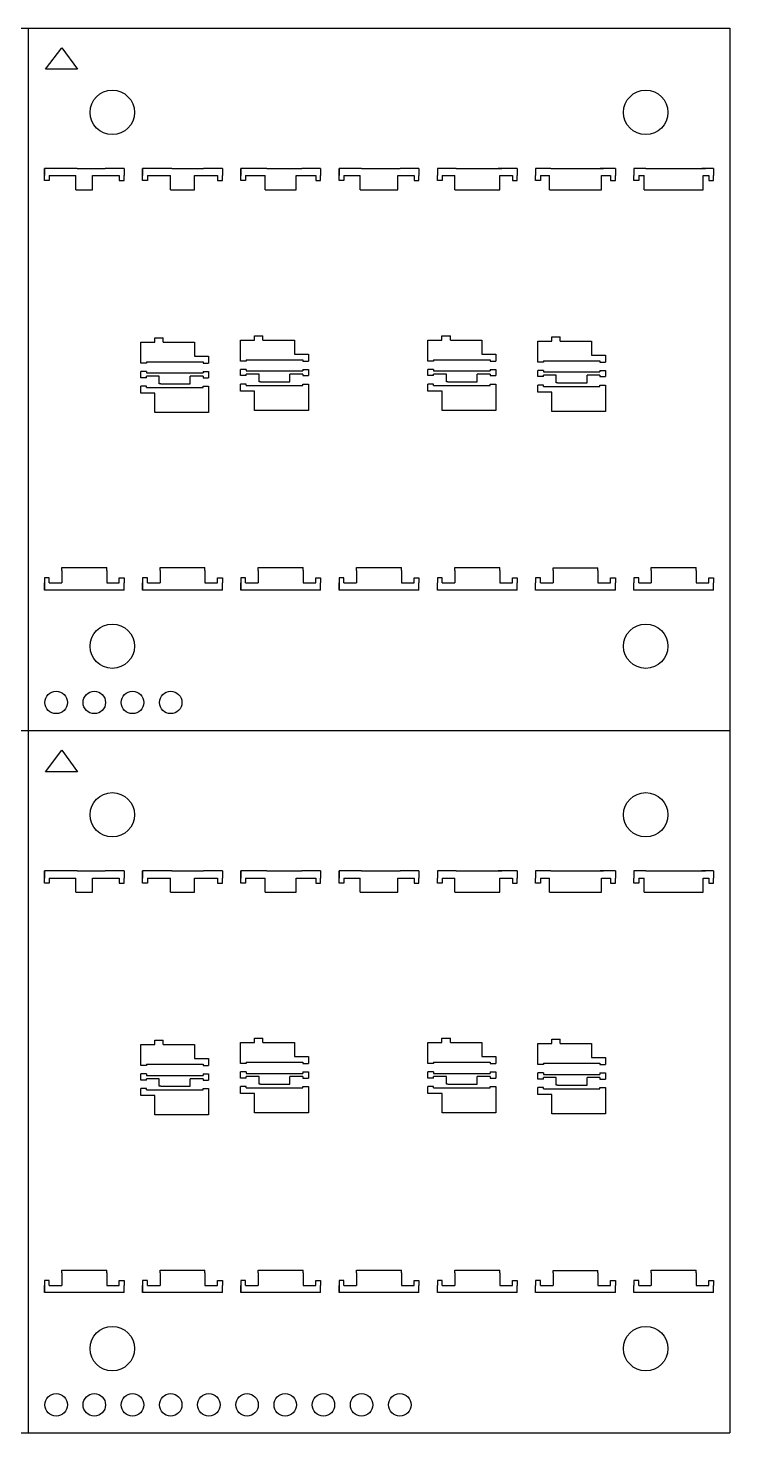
# Model space of a CAD drawing. Extents: x -12.5 to 62.5, y -12.5 to 37.5.
# Drawn here: x 37.5 to 62.5, y -12.5 to 37.5 of the extents above; entities that cross this region are included whole.
import ezdxf

# ---------------------------------------------------------------- set-up
doc = ezdxf.new("R2010")
doc.units = 0

msp = doc.modelspace()

# ---------------------------------------------------------------- linework, layer by layer
for p, q in [((12.5, 37.5), (37.5, 37.5)), ((37.5, 37.5), (37.5, 12.5)), ((37.5, 37.5), (62.5, 37.5)), ((37.5, 37.5), (37.5, 12.5)), ((62.5, 37.5), (62.5, 12.5)), ((38.117, 36.034), (38.702, 36.8)), ((38.702, 36.8), (39.265, 36.034)), ((39.265, 36.034), (38.117, 36.034)), ((38.08, 32.25), (38.08, 32.5)), ((38.08, 32.5), (38.08, 32.25)), ((38.75, 32.5), (38.08, 32.5)), ((38.08, 32.072), (38.08, 32.25)), ((38.08, 32.072), (38.08, 32.25)), ((38.25, 32.072), (38.08, 32.072)), ((38.25, 32.25), (39.2, 32.25)), ((38.25, 32.25), (38.25, 32.072)), ((39.25, 32.5), (38.75, 32.5)), ((39.2, 31.744), (39.2, 32.25)), ((39.25, 32.5), (39.75, 32.5)), ((39.75, 32.5), (40.25, 32.5)), ((39.8, 32.25), (40.75, 32.25)), ((39.8, 31.744), (39.8, 32.25)), ((40.92, 32.5), (40.25, 32.5)), ((40.75, 32.25), (40.75, 32.072)), ((40.75, 32.072), (40.92, 32.072)), ((40.92, 32.5), (40.92, 32.25)), ((40.92, 32.072), (40.92, 32.25)), ((41.58, 32.25), (41.58, 32.5)), ((41.58, 32.5), (41.58, 32.25)), ((42.25, 32.5), (41.58, 32.5)), ((41.58, 32.072), (41.58, 32.25)), ((41.58, 32.072), (41.58, 32.25)), ((41.75, 32.072), (41.58, 32.072)), ((41.75, 32.25), (41.75, 32.072)), ((41.75, 32.25), (42.575, 32.25)), ((42.625, 32.5), (42.25, 32.5)), ((42.575, 31.744), (42.575, 32.25)), ((42.625, 32.5), (43.375, 32.5)), ((43.375, 32.5), (43.75, 32.5)), ((43.425, 31.744), (43.425, 32.25)), ((43.425, 32.25), (44.25, 32.25)), ((44.42, 32.5), (43.75, 32.5)), ((44.25, 32.25), (44.25, 32.072)), ((44.25, 32.072), (44.42, 32.072)), ((44.42, 32.5), (44.42, 32.25)), ((44.42, 32.072), (44.42, 32.25)), ((45.08, 32.25), (45.08, 32.5)), ((45.08, 32.5), (45.08, 32.25)), ((45.75, 32.5), (45.08, 32.5)), ((45.08, 32.072), (45.08, 32.25)), ((45.08, 32.072), (45.08, 32.25)), ((45.25, 32.072), (45.08, 32.072)), ((45.25, 32.25), (45.25, 32.072)), ((45.25, 32.25), (45.95, 32.25)), ((46, 32.5), (45.75, 32.5)), ((45.95, 31.744), (45.95, 32.25)), ((46, 32.5), (47, 32.5)), ((47, 32.5), (47.25, 32.5)), ((47.05, 31.744), (47.05, 32.25)), ((47.05, 32.25), (47.75, 32.25)), ((47.92, 32.5), (47.25, 32.5)), ((47.75, 32.25), (47.75, 32.072)), ((47.75, 32.072), (47.92, 32.072)), ((47.92, 32.5), (47.92, 32.25)), ((47.92, 32.072), (47.92, 32.25)), ((48.58, 32.25), (48.58, 32.5)), ((48.58, 32.5), (48.58, 32.25)), ((49.25, 32.5), (48.58, 32.5)), ((48.58, 32.072), (48.58, 32.25)), ((48.58, 32.072), (48.58, 32.25)), ((48.75, 32.072), (48.58, 32.072)), ((48.75, 32.25), (48.75, 32.072)), ((48.75, 32.25), (49.325, 32.25)), ((49.375, 32.5), (49.125, 32.5)), ((49.325, 31.744), (49.325, 32.25)), ((49.375, 32.5), (50.625, 32.5)), ((50.625, 32.5), (50.75, 32.5)), ((50.675, 31.744), (50.675, 32.25)), ((50.675, 32.25), (51.25, 32.25)), ((51.42, 32.5), (50.75, 32.5)), ((51.25, 32.25), (51.25, 32.072)), ((51.25, 32.072), (51.42, 32.072)), ((51.42, 32.5), (51.42, 32.25)), ((51.42, 32.072), (51.42, 32.25)), ((52.08, 32.5), (52.08, 32.25)), ((52.08, 32.5), (52.08, 32.25)), ((52.75, 32.5), (52.08, 32.5)), ((52.08, 32.072), (52.08, 32.25)), ((52.08, 32.072), (52.08, 32.25)), ((52.25, 32.072), (52.08, 32.072)), ((52.25, 32.25), (52.25, 32.072)), ((52.25, 32.25), (52.7, 32.25)), ((52.75, 32.5), (52.5, 32.5)), ((52.7, 31.744), (52.7, 32.25)), ((52.75, 32.5), (54.25, 32.5)), ((54.92, 32.5), (54.25, 32.5)), ((54.25, 32.5), (54.375, 32.5)), ((54.3, 31.744), (54.3, 32.25)), ((54.3, 32.25), (54.75, 32.25)), ((54.75, 32.25), (54.75, 32.072)), ((54.75, 32.072), (54.92, 32.072)), ((54.92, 32.5), (54.92, 32.25)), ((54.92, 32.072), (54.92, 32.25)), ((55.58, 32.5), (55.58, 32.25)), ((55.58, 32.5), (55.58, 32.25)), ((56.125, 32.5), (55.58, 32.5)), ((55.58, 32.072), (55.58, 32.25)), ((55.58, 32.072), (55.58, 32.25)), ((55.75, 32.072), (55.58, 32.072)), ((55.75, 32.25), (55.75, 32.072)), ((55.75, 32.25), (56.075, 32.25)), ((56.125, 32.5), (55.875, 32.5)), ((56.075, 31.744), (56.075, 32.25)), ((56.125, 32.5), (57.875, 32.5)), ((57.875, 32.5), (58, 32.5)), ((58.42, 32.5), (57.875, 32.5)), ((57.925, 31.744), (57.925, 32.25)), ((57.925, 32.25), (58.25, 32.25)), ((58.25, 32.25), (58.25, 32.072)), ((58.25, 32.072), (58.42, 32.072)), ((58.42, 32.5), (58.42, 32.25)), ((58.42, 32.072), (58.42, 32.25)), ((59.08, 32.5), (59.08, 32.25)), ((59.5, 32.5), (59.08, 32.5)), ((59.08, 32.072), (59.08, 32.25)), ((59.25, 32.072), (59.08, 32.072)), ((59.5, 32.5), (59.25, 32.5)), ((59.25, 32.25), (59.25, 32.072)), ((59.25, 32.25), (59.45, 32.25)), ((59.45, 31.744), (59.45, 32.25)), ((59.5, 32.5), (61.5, 32.5)), ((61.5, 32.5), (61.625, 32.5)), ((61.92, 32.5), (61.5, 32.5)), ((61.55, 31.744), (61.55, 32.25)), ((61.55, 32.25), (61.75, 32.25)), ((61.75, 32.25), (61.75, 32.072)), ((61.75, 32.072), (61.92, 32.072)), ((61.92, 32.5), (61.92, 32.25)), ((61.92, 32.072), (61.92, 32.25)), ((39.2, 31.744), (39.8, 31.744)), ((39.25, 31.744), (39.75, 31.744)), ((42.575, 31.744), (43.425, 31.744)), ((42.75, 31.744), (43.25, 31.744)), ((45.95, 31.744), (47.05, 31.744)), ((46.25, 31.744), (47.05, 31.744)), ((49.325, 31.744), (50.675, 31.744)), ((49.325, 31.744), (50.675, 31.744)), ((52.7, 31.744), (54.3, 31.744)), ((52.7, 31.744), (54.3, 31.744)), ((56.075, 31.744), (57.925, 31.744)), ((56.075, 31.744), (57.925, 31.744)), ((59.45, 31.744), (61.55, 31.744)), ((59.45, 31.744), (61.55, 31.744)), ((45.566, 26.397), (45.566, 26.547)), ((45.566, 26.547), (45.866, 26.547)), ((45.866, 26.397), (45.866, 26.547)), ((52.241, 26.397), (52.241, 26.547)), ((52.241, 26.547), (52.541, 26.547)), ((52.541, 26.397), (52.541, 26.547)), ((56.152, 26.361), (56.152, 26.511)), ((56.152, 26.511), (56.452, 26.511)), ((56.452, 26.361), (56.452, 26.511)), ((41.517, 25.575), (41.517, 26.325)), ((41.517, 26.325), (42.013, 26.325)), ((42.013, 26.325), (42.013, 26.475)), ((42.013, 26.475), (42.313, 26.475)), ((42.313, 26.325), (42.313, 26.475)), ((42.313, 26.325), (43.432, 26.325)), ((43.432, 26.325), (43.432, 25.825)), ((45.07, 25.647), (45.07, 26.397)), ((45.07, 26.397), (45.566, 26.397)), ((45.866, 26.397), (46.985, 26.397)), ((46.985, 26.397), (46.985, 25.897)), ((51.745, 25.647), (51.745, 26.397)), ((51.745, 26.397), (52.241, 26.397)), ((52.541, 26.397), (53.66, 26.397)), ((53.66, 26.397), (53.66, 25.897)), ((55.657, 25.611), (55.657, 26.361)), ((55.657, 26.361), (56.152, 26.361)), ((56.452, 26.361), (57.572, 26.361)), ((57.572, 26.361), (57.572, 25.861)), ((41.717, 25.575), (41.517, 25.575)), ((41.717, 25.625), (43.732, 25.625)), ((41.717, 25.625), (41.717, 25.575)), ((43.432, 25.825), (43.932, 25.825)), ((43.732, 25.625), (43.732, 25.575)), ((43.732, 25.575), (43.932, 25.575)), ((43.932, 25.825), (43.932, 25.575)), ((45.27, 25.647), (45.07, 25.647)), ((45.27, 25.697), (47.285, 25.697)), ((45.27, 25.697), (45.27, 25.647)), ((46.985, 25.897), (47.485, 25.897)), ((47.285, 25.697), (47.285, 25.647)), ((47.285, 25.647), (47.485, 25.647)), ((47.485, 25.897), (47.485, 25.647)), ((51.945, 25.647), (51.745, 25.647)), ((51.945, 25.697), (53.96, 25.697)), ((51.945, 25.697), (51.945, 25.647)), ((53.66, 25.897), (54.16, 25.897)), ((53.96, 25.697), (53.96, 25.647)), ((53.96, 25.647), (54.16, 25.647)), ((54.16, 25.897), (54.16, 25.647)), ((55.857, 25.611), (55.657, 25.611)), ((55.857, 25.661), (57.872, 25.661)), ((55.857, 25.661), (55.857, 25.611)), ((57.572, 25.861), (58.072, 25.861)), ((57.872, 25.661), (57.872, 25.611)), ((57.872, 25.611), (58.072, 25.611)), ((58.072, 25.861), (58.072, 25.611)), ((41.717, 25.275), (41.517, 25.275)), ((41.717, 25.058), (41.517, 25.058)), ((41.717, 25.275), (41.717, 25.225)), ((41.717, 25.275), (41.717, 25.225)), ((41.717, 25.225), (43.732, 25.225)), ((42.175, 25.108), (41.717, 25.108)), ((41.717, 25.058), (41.717, 25.108)), ((42.175, 25.075), (42.175, 25.108)), ((42.175, 24.841), (42.175, 25.075)), ((43.732, 25.108), (43.275, 25.108)), ((43.275, 24.841), (43.275, 25.108)), ((43.732, 25.275), (43.932, 25.275)), ((43.732, 25.275), (43.732, 25.225)), ((43.732, 25.108), (43.732, 25.058)), ((43.732, 25.058), (43.932, 25.058)), ((45.27, 25.347), (45.07, 25.347)), ((45.27, 25.13), (45.07, 25.13)), ((45.27, 25.347), (45.27, 25.297)), ((45.27, 25.347), (45.27, 25.297)), ((45.27, 25.297), (47.285, 25.297)), ((45.728, 25.18), (45.27, 25.18)), ((45.27, 25.13), (45.27, 25.18)), ((45.728, 25.146), (45.728, 25.18)), ((45.728, 24.912), (45.728, 25.146)), ((47.285, 25.18), (46.828, 25.18)), ((46.828, 24.912), (46.828, 25.18)), ((47.285, 25.347), (47.485, 25.347)), ((47.285, 25.347), (47.285, 25.297)), ((47.285, 25.18), (47.285, 25.13)), ((47.285, 25.13), (47.485, 25.13)), ((51.945, 25.347), (51.745, 25.347)), ((51.945, 25.13), (51.745, 25.13)), ((51.945, 25.347), (51.945, 25.297)), ((51.945, 25.347), (51.945, 25.297)), ((51.945, 25.297), (53.96, 25.297)), ((52.402, 25.18), (51.945, 25.18)), ((51.945, 25.13), (51.945, 25.18)), ((52.402, 25.146), (52.402, 25.18)), ((52.402, 24.912), (52.402, 25.146)), ((53.96, 25.18), (53.502, 25.18)), ((53.502, 24.912), (53.502, 25.18)), ((53.96, 25.347), (54.16, 25.347)), ((53.96, 25.347), (53.96, 25.297)), ((53.96, 25.18), (53.96, 25.13)), ((53.96, 25.13), (54.16, 25.13)), ((55.857, 25.311), (55.657, 25.311)), ((55.857, 25.094), (55.657, 25.094)), ((55.857, 25.311), (55.857, 25.261)), ((55.857, 25.311), (55.857, 25.261)), ((55.857, 25.261), (57.872, 25.261)), ((56.314, 25.144), (55.857, 25.144)), ((55.857, 25.094), (55.857, 25.144)), ((56.314, 25.11), (56.314, 25.144)), ((56.314, 24.876), (56.314, 25.11)), ((57.872, 25.144), (57.414, 25.144)), ((57.414, 24.876), (57.414, 25.144)), ((57.872, 25.311), (58.072, 25.311)), ((57.872, 25.311), (57.872, 25.261)), ((57.872, 25.144), (57.872, 25.094)), ((57.872, 25.094), (58.072, 25.094)), ((41.717, 24.758), (41.517, 24.758)), ((41.717, 24.708), (41.717, 24.758)), ((41.717, 24.708), (42.482, 24.708)), ((42.225, 24.841), (42.175, 24.841)), ((42.225, 24.841), (43.225, 24.841)), ((42.482, 24.708), (43.732, 24.708)), ((43.225, 24.841), (43.275, 24.841)), ((43.732, 24.758), (43.932, 24.758)), ((43.732, 24.708), (43.732, 24.758)), ((45.27, 24.83), (45.07, 24.83)), ((45.27, 24.78), (45.27, 24.83)), ((45.27, 24.78), (46.035, 24.78)), ((45.778, 24.912), (45.728, 24.912)), ((45.778, 24.912), (46.778, 24.912)), ((46.035, 24.78), (47.285, 24.78)), ((46.778, 24.912), (46.828, 24.912)), ((47.285, 24.83), (47.485, 24.83)), ((47.285, 24.78), (47.285, 24.83)), ((51.945, 24.83), (51.745, 24.83)), ((51.945, 24.78), (51.945, 24.83)), ((51.945, 24.78), (52.71, 24.78)), ((52.452, 24.912), (52.402, 24.912)), ((52.452, 24.912), (53.452, 24.912)), ((52.71, 24.78), (53.96, 24.78)), ((53.452, 24.912), (53.502, 24.912)), ((53.96, 24.83), (54.16, 24.83)), ((53.96, 24.78), (53.96, 24.83)), ((55.857, 24.794), (55.657, 24.794)), ((55.857, 24.744), (55.857, 24.794)), ((55.857, 24.744), (56.622, 24.744)), ((56.364, 24.876), (56.314, 24.876)), ((56.364, 24.876), (57.364, 24.876)), ((56.622, 24.744), (57.872, 24.744)), ((57.364, 24.876), (57.414, 24.876)), ((57.872, 24.794), (58.072, 24.794)), ((57.872, 24.744), (57.872, 24.794)), ((38.7, 18.2), (38.7, 18.298)), ((38.7, 18.298), (40.3, 18.298)), ((38.7, 18.2), (38.7, 17.75)), ((40.3, 18.2), (40.3, 18.298)), ((40.3, 18.2), (40.3, 17.75)), ((42.2, 18.2), (42.2, 18.298)), ((42.2, 18.298), (43.8, 18.298)), ((42.2, 18.2), (42.2, 17.75)), ((43.8, 18.2), (43.8, 18.298)), ((43.8, 18.2), (43.8, 17.75)), ((45.7, 18.2), (45.7, 18.298)), ((45.7, 18.298), (47.3, 18.298)), ((45.7, 18.2), (45.7, 17.75)), ((47.3, 18.2), (47.3, 18.298)), ((47.3, 18.2), (47.3, 17.75)), ((49.2, 18.2), (49.2, 18.298)), ((49.2, 18.298), (50.8, 18.298)), ((49.2, 18.2), (49.2, 17.75)), ((50.8, 18.2), (50.8, 18.298)), ((50.8, 18.2), (50.8, 17.75)), ((52.7, 18.2), (52.7, 18.298)), ((52.7, 18.298), (54.3, 18.298)), ((52.7, 18.2), (52.7, 17.75)), ((54.3, 18.2), (54.3, 18.298)), ((54.3, 18.2), (54.3, 17.75)), ((56.2, 18.2), (56.2, 18.284)), ((56.2, 18.284), (57.8, 18.284)), ((56.2, 18.2), (56.2, 17.75)), ((57.8, 18.2), (57.8, 18.284)), ((57.8, 18.2), (57.8, 17.75)), ((59.7, 18.2), (59.7, 18.298)), ((59.7, 18.298), (61.3, 18.298)), ((59.7, 18.2), (59.7, 17.75)), ((61.3, 18.2), (61.3, 18.298)), ((61.3, 18.2), (61.3, 17.75)), ((38.08, 17.928), (38.08, 17.75)), ((38.08, 17.928), (38.08, 17.75)), ((38.25, 17.928), (38.08, 17.928)), ((38.08, 17.75), (38.08, 17.5)), ((38.08, 17.5), (38.08, 17.75)), ((38.25, 17.75), (38.25, 17.928)), ((38.25, 17.75), (38.7, 17.75)), ((40.3, 17.75), (40.75, 17.75)), ((40.75, 17.75), (40.75, 17.928)), ((40.75, 17.928), (40.92, 17.928)), ((40.92, 17.928), (40.92, 17.75)), ((40.92, 17.5), (40.92, 17.75)), ((41.58, 17.928), (41.58, 17.75)), ((41.58, 17.928), (41.58, 17.75)), ((41.75, 17.928), (41.58, 17.928)), ((41.58, 17.75), (41.58, 17.5)), ((41.58, 17.5), (41.58, 17.75)), ((41.75, 17.75), (41.75, 17.928)), ((41.75, 17.75), (42.2, 17.75)), ((43.8, 17.75), (44.25, 17.75)), ((44.25, 17.75), (44.25, 17.928)), ((44.25, 17.928), (44.42, 17.928)), ((44.42, 17.928), (44.42, 17.75)), ((44.42, 17.5), (44.42, 17.75)), ((45.08, 17.928), (45.08, 17.75)), ((45.08, 17.928), (45.08, 17.75)), ((45.25, 17.928), (45.08, 17.928)), ((45.08, 17.75), (45.08, 17.5)), ((45.08, 17.5), (45.08, 17.75)), ((45.25, 17.75), (45.25, 17.928)), ((45.25, 17.75), (45.7, 17.75)), ((47.3, 17.75), (47.75, 17.75)), ((47.75, 17.75), (47.75, 17.928)), ((47.75, 17.928), (47.92, 17.928)), ((47.92, 17.928), (47.92, 17.75)), ((47.92, 17.5), (47.92, 17.75)), ((48.58, 17.928), (48.58, 17.75)), ((48.58, 17.928), (48.58, 17.75)), ((48.75, 17.928), (48.58, 17.928)), ((48.58, 17.75), (48.58, 17.5)), ((48.58, 17.5), (48.58, 17.75)), ((48.75, 17.75), (48.75, 17.928)), ((48.75, 17.75), (49.2, 17.75)), ((50.8, 17.75), (51.25, 17.75)), ((51.25, 17.75), (51.25, 17.928)), ((51.25, 17.928), (51.42, 17.928)), ((51.42, 17.928), (51.42, 17.75)), ((51.42, 17.5), (51.42, 17.75)), ((52.08, 17.928), (52.08, 17.75)), ((52.08, 17.928), (52.08, 17.75)), ((52.25, 17.928), (52.08, 17.928)), ((52.08, 17.5), (52.08, 17.75)), ((52.08, 17.5), (52.08, 17.75)), ((52.25, 17.75), (52.25, 17.928)), ((52.25, 17.75), (52.7, 17.75)), ((54.3, 17.75), (54.75, 17.75)), ((54.75, 17.75), (54.75, 17.928)), ((54.75, 17.928), (54.92, 17.928)), ((54.92, 17.928), (54.92, 17.75)), ((54.92, 17.5), (54.92, 17.75)), ((55.58, 17.928), (55.58, 17.75)), ((55.75, 17.928), (55.58, 17.928)), ((55.58, 17.928), (55.58, 17.75)), ((55.58, 17.5), (55.58, 17.75)), ((55.58, 17.5), (55.58, 17.75)), ((55.75, 17.75), (55.75, 17.928)), ((55.75, 17.75), (56.2, 17.75)), ((57.8, 17.75), (58.25, 17.75)), ((58.25, 17.75), (58.25, 17.928)), ((58.25, 17.928), (58.42, 17.928)), ((58.42, 17.928), (58.42, 17.75)), ((58.42, 17.5), (58.42, 17.75)), ((59.25, 17.928), (59.08, 17.928)), ((59.08, 17.928), (59.08, 17.75)), ((59.08, 17.5), (59.08, 17.75)), ((59.25, 17.75), (59.25, 17.928)), ((59.25, 17.75), (59.7, 17.75)), ((61.3, 17.75), (61.75, 17.75)), ((61.75, 17.75), (61.75, 17.928)), ((61.75, 17.928), (61.92, 17.928)), ((61.92, 17.928), (61.92, 17.75)), ((61.92, 17.5), (61.92, 17.75)), ((38.75, 17.5), (38.08, 17.5)), ((40.25, 17.5), (38.75, 17.5)), ((40.92, 17.5), (40.25, 17.5)), ((42.25, 17.5), (41.58, 17.5)), ((43.75, 17.5), (42.25, 17.5)), ((44.42, 17.5), (43.75, 17.5)), ((45.75, 17.5), (45.08, 17.5)), ((47.25, 17.5), (45.75, 17.5)), ((47.92, 17.5), (47.25, 17.5)), ((49.25, 17.5), (48.58, 17.5)), ((50.75, 17.5), (49.25, 17.5)), ((51.42, 17.5), (50.75, 17.5)), ((52.75, 17.5), (52.08, 17.5)), ((54.25, 17.5), (52.75, 17.5)), ((54.92, 17.5), (54.25, 17.5)), ((56.25, 17.5), (55.58, 17.5)), ((57.75, 17.5), (56.25, 17.5)), ((58.42, 17.5), (57.75, 17.5)), ((59.75, 17.5), (59.08, 17.5)), ((61.25, 17.5), (59.75, 17.5)), ((61.92, 17.5), (61.25, 17.5)), ((12.5, 12.5), (37.5, 12.5)), ((12.5, 12.5), (37.5, 12.5)), ((37.5, 12.5), (37.5, -12.5)), ((37.5, 12.5), (62.5, 12.5)), ((37.5, 12.5), (37.5, -12.5)), ((37.5, 12.5), (62.5, 12.5)), ((62.5, 12.5), (62.5, -12.5)), ((38.117, 11.034), (38.702, 11.8)), ((38.702, 11.8), (39.265, 11.034)), ((39.265, 11.034), (38.117, 11.034)), ((38.08, 7.25), (38.08, 7.5)), ((38.08, 7.5), (38.08, 7.25)), ((38.75, 7.5), (38.08, 7.5)), ((38.08, 7.072), (38.08, 7.25)), ((38.08, 7.072), (38.08, 7.25)), ((38.25, 7.072), (38.08, 7.072)), ((38.25, 7.25), (39.2, 7.25)), ((38.25, 7.25), (38.25, 7.072)), ((39.25, 7.5), (38.75, 7.5)), ((39.2, 6.744), (39.2, 7.25)), ((39.25, 7.5), (39.75, 7.5)), ((39.75, 7.5), (40.25, 7.5)), ((39.8, 7.25), (40.75, 7.25)), ((39.8, 6.744), (39.8, 7.25)), ((40.92, 7.5), (40.25, 7.5)), ((40.75, 7.25), (40.75, 7.072)), ((40.75, 7.072), (40.92, 7.072)), ((40.92, 7.5), (40.92, 7.25)), ((40.92, 7.072), (40.92, 7.25)), ((41.58, 7.25), (41.58, 7.5)), ((41.58, 7.5), (41.58, 7.25)), ((42.25, 7.5), (41.58, 7.5)), ((41.58, 7.072), (41.58, 7.25)), ((41.58, 7.072), (41.58, 7.25)), ((41.75, 7.072), (41.58, 7.072)), ((41.75, 7.25), (41.75, 7.072)), ((41.75, 7.25), (42.575, 7.25)), ((42.625, 7.5), (42.25, 7.5)), ((42.575, 6.744), (42.575, 7.25)), ((42.625, 7.5), (43.375, 7.5)), ((43.375, 7.5), (43.75, 7.5)), ((43.425, 6.744), (43.425, 7.25)), ((43.425, 7.25), (44.25, 7.25)), ((44.42, 7.5), (43.75, 7.5)), ((44.25, 7.25), (44.25, 7.072)), ((44.25, 7.072), (44.42, 7.072)), ((44.42, 7.5), (44.42, 7.25)), ((44.42, 7.072), (44.42, 7.25)), ((45.08, 7.25), (45.08, 7.5)), ((45.08, 7.5), (45.08, 7.25)), ((45.75, 7.5), (45.08, 7.5)), ((45.08, 7.072), (45.08, 7.25)), ((45.08, 7.072), (45.08, 7.25)), ((45.25, 7.072), (45.08, 7.072)), ((45.25, 7.25), (45.25, 7.072)), ((45.25, 7.25), (45.95, 7.25)), ((46, 7.5), (45.75, 7.5)), ((45.95, 6.744), (45.95, 7.25)), ((46, 7.5), (47, 7.5)), ((47, 7.5), (47.25, 7.5)), ((47.05, 6.744), (47.05, 7.25)), ((47.05, 7.25), (47.75, 7.25)), ((47.92, 7.5), (47.25, 7.5)), ((47.75, 7.25), (47.75, 7.072)), ((47.75, 7.072), (47.92, 7.072)), ((47.92, 7.5), (47.92, 7.25)), ((47.92, 7.072), (47.92, 7.25)), ((48.58, 7.25), (48.58, 7.5)), ((48.58, 7.5), (48.58, 7.25)), ((49.25, 7.5), (48.58, 7.5)), ((48.58, 7.072), (48.58, 7.25)), ((48.58, 7.072), (48.58, 7.25)), ((48.75, 7.072), (48.58, 7.072)), ((48.75, 7.25), (48.75, 7.072)), ((48.75, 7.25), (49.325, 7.25)), ((49.375, 7.5), (49.125, 7.5)), ((49.325, 6.744), (49.325, 7.25)), ((49.375, 7.5), (50.625, 7.5)), ((50.625, 7.5), (50.75, 7.5)), ((50.675, 6.744), (50.675, 7.25)), ((50.675, 7.25), (51.25, 7.25)), ((51.42, 7.5), (50.75, 7.5)), ((51.25, 7.25), (51.25, 7.072)), ((51.25, 7.072), (51.42, 7.072)), ((51.42, 7.5), (51.42, 7.25)), ((51.42, 7.072), (51.42, 7.25)), ((52.08, 7.5), (52.08, 7.25)), ((52.08, 7.5), (52.08, 7.25)), ((52.75, 7.5), (52.08, 7.5)), ((52.08, 7.072), (52.08, 7.25)), ((52.08, 7.072), (52.08, 7.25)), ((52.25, 7.072), (52.08, 7.072)), ((52.25, 7.25), (52.25, 7.072)), ((52.25, 7.25), (52.7, 7.25)), ((52.75, 7.5), (52.5, 7.5)), ((52.7, 6.744), (52.7, 7.25)), ((52.75, 7.5), (54.25, 7.5)), ((54.92, 7.5), (54.25, 7.5)), ((54.25, 7.5), (54.375, 7.5)), ((54.3, 6.744), (54.3, 7.25)), ((54.3, 7.25), (54.75, 7.25)), ((54.75, 7.25), (54.75, 7.072)), ((54.75, 7.072), (54.92, 7.072)), ((54.92, 7.5), (54.92, 7.25)), ((54.92, 7.072), (54.92, 7.25)), ((55.58, 7.5), (55.58, 7.25)), ((55.58, 7.5), (55.58, 7.25)), ((56.125, 7.5), (55.58, 7.5)), ((55.58, 7.072), (55.58, 7.25)), ((55.58, 7.072), (55.58, 7.25)), ((55.75, 7.072), (55.58, 7.072)), ((55.75, 7.25), (55.75, 7.072)), ((55.75, 7.25), (56.075, 7.25)), ((56.125, 7.5), (55.875, 7.5)), ((56.075, 6.744), (56.075, 7.25)), ((56.125, 7.5), (57.875, 7.5)), ((57.875, 7.5), (58, 7.5)), ((58.42, 7.5), (57.875, 7.5)), ((57.925, 6.744), (57.925, 7.25)), ((57.925, 7.25), (58.25, 7.25)), ((58.25, 7.25), (58.25, 7.072)), ((58.25, 7.072), (58.42, 7.072)), ((58.42, 7.5), (58.42, 7.25)), ((58.42, 7.072), (58.42, 7.25)), ((59.08, 7.5), (59.08, 7.25)), ((59.5, 7.5), (59.08, 7.5)), ((59.08, 7.072), (59.08, 7.25)), ((59.25, 7.072), (59.08, 7.072)), ((59.5, 7.5), (59.25, 7.5)), ((59.25, 7.25), (59.25, 7.072)), ((59.25, 7.25), (59.45, 7.25)), ((59.45, 6.744), (59.45, 7.25)), ((59.5, 7.5), (61.5, 7.5)), ((61.5, 7.5), (61.625, 7.5)), ((61.92, 7.5), (61.5, 7.5)), ((61.55, 6.744), (61.55, 7.25)), ((61.55, 7.25), (61.75, 7.25)), ((61.75, 7.25), (61.75, 7.072)), ((61.75, 7.072), (61.92, 7.072)), ((61.92, 7.5), (61.92, 7.25)), ((61.92, 7.072), (61.92, 7.25)), ((39.2, 6.744), (39.8, 6.744)), ((39.25, 6.744), (39.75, 6.744)), ((42.575, 6.744), (43.425, 6.744)), ((42.75, 6.744), (43.25, 6.744)), ((45.95, 6.744), (47.05, 6.744)), ((46.25, 6.744), (47.05, 6.744)), ((49.325, 6.744), (50.675, 6.744)), ((49.325, 6.744), (50.675, 6.744)), ((52.7, 6.744), (54.3, 6.744)), ((52.7, 6.744), (54.3, 6.744)), ((56.075, 6.744), (57.925, 6.744)), ((56.075, 6.744), (57.925, 6.744)), ((59.45, 6.744), (61.55, 6.744)), ((59.45, 6.744), (61.55, 6.744)), ((45.566, 1.397), (45.566, 1.547)), ((45.566, 1.547), (45.866, 1.547)), ((45.866, 1.397), (45.866, 1.547)), ((52.241, 1.397), (52.241, 1.547)), ((52.241, 1.547), (52.541, 1.547)), ((52.541, 1.397), (52.541, 1.547)), ((56.152, 1.361), (56.152, 1.511)), ((56.152, 1.511), (56.452, 1.511)), ((56.452, 1.361), (56.452, 1.511)), ((41.517, 0.575), (41.517, 1.325)), ((41.517, 1.325), (42.013, 1.325)), ((42.013, 1.325), (42.013, 1.475)), ((42.013, 1.475), (42.313, 1.475)), ((42.313, 1.325), (42.313, 1.475)), ((42.313, 1.325), (43.432, 1.325)), ((43.432, 1.325), (43.432, 0.825)), ((45.07, 0.647), (45.07, 1.397)), ((45.07, 1.397), (45.566, 1.397)), ((45.866, 1.397), (46.985, 1.397)), ((46.985, 1.397), (46.985, 0.897)), ((51.745, 0.647), (51.745, 1.397)), ((51.745, 1.397), (52.241, 1.397)), ((52.541, 1.397), (53.66, 1.397)), ((53.66, 1.397), (53.66, 0.897)), ((55.657, 0.611), (55.657, 1.361)), ((55.657, 1.361), (56.152, 1.361)), ((56.452, 1.361), (57.572, 1.361)), ((57.572, 1.361), (57.572, 0.861)), ((41.717, 0.575), (41.517, 0.575)), ((41.717, 0.625), (43.732, 0.625)), ((41.717, 0.625), (41.717, 0.575)), ((43.432, 0.825), (43.932, 0.825)), ((43.732, 0.625), (43.732, 0.575)), ((43.732, 0.575), (43.932, 0.575)), ((43.932, 0.825), (43.932, 0.575)), ((45.27, 0.647), (45.07, 0.647)), ((45.27, 0.697), (47.285, 0.697)), ((45.27, 0.697), (45.27, 0.647)), ((46.985, 0.897), (47.485, 0.897)), ((47.285, 0.697), (47.285, 0.647)), ((47.285, 0.647), (47.485, 0.647)), ((47.485, 0.897), (47.485, 0.647)), ((51.945, 0.647), (51.745, 0.647)), ((51.945, 0.697), (53.96, 0.697)), ((51.945, 0.697), (51.945, 0.647)), ((53.66, 0.897), (54.16, 0.897)), ((53.96, 0.697), (53.96, 0.647)), ((53.96, 0.647), (54.16, 0.647)), ((54.16, 0.897), (54.16, 0.647)), ((55.857, 0.611), (55.657, 0.611)), ((55.857, 0.661), (57.872, 0.661)), ((55.857, 0.661), (55.857, 0.611)), ((57.572, 0.861), (58.072, 0.861)), ((57.872, 0.661), (57.872, 0.611)), ((57.872, 0.611), (58.072, 0.611)), ((58.072, 0.861), (58.072, 0.611)), ((41.717, 0.275), (41.517, 0.275)), ((41.717, 0.058), (41.517, 0.058)), ((41.717, 0.275), (41.717, 0.225)), ((41.717, 0.275), (41.717, 0.225)), ((41.717, 0.225), (43.732, 0.225)), ((42.175, 0.108), (41.717, 0.108)), ((41.717, 0.058), (41.717, 0.108)), ((42.175, 0.075), (42.175, 0.108)), ((42.175, -0.159), (42.175, 0.075)), ((43.732, 0.108), (43.275, 0.108)), ((43.275, -0.159), (43.275, 0.108)), ((43.732, 0.275), (43.932, 0.275)), ((43.732, 0.275), (43.732, 0.225)), ((43.732, 0.108), (43.732, 0.058)), ((43.732, 0.058), (43.932, 0.058)), ((45.27, 0.347), (45.07, 0.347)), ((45.27, 0.13), (45.07, 0.13)), ((45.27, 0.347), (45.27, 0.297)), ((45.27, 0.347), (45.27, 0.297)), ((45.27, 0.297), (47.285, 0.297)), ((45.728, 0.18), (45.27, 0.18)), ((45.27, 0.13), (45.27, 0.18)), ((45.728, 0.146), (45.728, 0.18)), ((45.728, -0.088), (45.728, 0.146)), ((47.285, 0.18), (46.828, 0.18)), ((46.828, -0.088), (46.828, 0.18)), ((47.285, 0.347), (47.485, 0.347)), ((47.285, 0.347), (47.285, 0.297)), ((47.285, 0.18), (47.285, 0.13)), ((47.285, 0.13), (47.485, 0.13)), ((51.945, 0.347), (51.745, 0.347)), ((51.945, 0.13), (51.745, 0.13)), ((51.945, 0.347), (51.945, 0.297)), ((51.945, 0.347), (51.945, 0.297)), ((51.945, 0.297), (53.96, 0.297)), ((52.402, 0.18), (51.945, 0.18)), ((51.945, 0.13), (51.945, 0.18)), ((52.402, 0.146), (52.402, 0.18)), ((52.402, -0.088), (52.402, 0.146)), ((53.96, 0.18), (53.502, 0.18)), ((53.502, -0.088), (53.502, 0.18)), ((53.96, 0.347), (54.16, 0.347)), ((53.96, 0.347), (53.96, 0.297)), ((53.96, 0.18), (53.96, 0.13)), ((53.96, 0.13), (54.16, 0.13)), ((55.857, 0.311), (55.657, 0.311)), ((55.857, 0.094), (55.657, 0.094)), ((55.857, 0.311), (55.857, 0.261)), ((55.857, 0.311), (55.857, 0.261)), ((55.857, 0.261), (57.872, 0.261)), ((56.314, 0.144), (55.857, 0.144)), ((55.857, 0.094), (55.857, 0.144)), ((56.314, 0.11), (56.314, 0.144)), ((56.314, -0.124), (56.314, 0.11)), ((57.872, 0.144), (57.414, 0.144)), ((57.414, -0.124), (57.414, 0.144)), ((57.872, 0.311), (58.072, 0.311)), ((57.872, 0.311), (57.872, 0.261)), ((57.872, 0.144), (57.872, 0.094)), ((57.872, 0.094), (58.072, 0.094)), ((41.717, -0.242), (41.517, -0.242)), ((41.717, -0.292), (41.717, -0.242)), ((41.717, -0.292), (42.482, -0.292)), ((42.225, -0.159), (42.175, -0.159)), ((42.225, -0.159), (43.225, -0.159)), ((42.482, -0.292), (43.732, -0.292)), ((43.225, -0.159), (43.275, -0.159)), ((43.732, -0.242), (43.932, -0.242)), ((43.732, -0.292), (43.732, -0.242)), ((45.27, -0.17), (45.07, -0.17)), ((45.27, -0.22), (45.27, -0.17)), ((45.27, -0.22), (46.035, -0.22)), ((45.778, -0.088), (45.728, -0.088)), ((45.778, -0.088), (46.778, -0.088)), ((46.035, -0.22), (47.285, -0.22)), ((46.778, -0.088), (46.828, -0.088)), ((47.285, -0.17), (47.485, -0.17)), ((47.285, -0.22), (47.285, -0.17)), ((51.945, -0.17), (51.745, -0.17)), ((51.945, -0.22), (51.945, -0.17)), ((51.945, -0.22), (52.71, -0.22)), ((52.452, -0.088), (52.402, -0.088)), ((52.452, -0.088), (53.452, -0.088)), ((52.71, -0.22), (53.96, -0.22)), ((53.452, -0.088), (53.502, -0.088)), ((53.96, -0.17), (54.16, -0.17)), ((53.96, -0.22), (53.96, -0.17)), ((55.857, -0.206), (55.657, -0.206)), ((55.857, -0.256), (55.857, -0.206)), ((55.857, -0.256), (56.622, -0.256)), ((56.364, -0.124), (56.314, -0.124)), ((56.364, -0.124), (57.364, -0.124)), ((56.622, -0.256), (57.872, -0.256)), ((57.364, -0.124), (57.414, -0.124)), ((57.872, -0.206), (58.072, -0.206)), ((57.872, -0.256), (57.872, -0.206)), ((38.7, -6.8), (38.7, -6.702)), ((38.7, -6.702), (40.3, -6.702)), ((38.7, -6.8), (38.7, -7.25)), ((40.3, -6.8), (40.3, -6.702)), ((40.3, -6.8), (40.3, -7.25)), ((42.2, -6.8), (42.2, -6.702)), ((42.2, -6.702), (43.8, -6.702)), ((42.2, -6.8), (42.2, -7.25)), ((43.8, -6.8), (43.8, -6.702)), ((43.8, -6.8), (43.8, -7.25)), ((45.7, -6.8), (45.7, -6.702)), ((45.7, -6.702), (47.3, -6.702)), ((45.7, -6.8), (45.7, -7.25)), ((47.3, -6.8), (47.3, -6.702)), ((47.3, -6.8), (47.3, -7.25)), ((49.2, -6.8), (49.2, -6.702)), ((49.2, -6.702), (50.8, -6.702)), ((49.2, -6.8), (49.2, -7.25)), ((50.8, -6.8), (50.8, -6.702)), ((50.8, -6.8), (50.8, -7.25)), ((52.7, -6.8), (52.7, -6.702)), ((52.7, -6.702), (54.3, -6.702)), ((52.7, -6.8), (52.7, -7.25)), ((54.3, -6.8), (54.3, -6.702)), ((54.3, -6.8), (54.3, -7.25)), ((56.2, -6.8), (56.2, -6.716)), ((56.2, -6.716), (57.8, -6.716)), ((56.2, -6.8), (56.2, -7.25)), ((57.8, -6.8), (57.8, -6.716)), ((57.8, -6.8), (57.8, -7.25)), ((59.7, -6.8), (59.7, -6.702)), ((59.7, -6.702), (61.3, -6.702)), ((59.7, -6.8), (59.7, -7.25)), ((61.3, -6.8), (61.3, -6.702)), ((61.3, -6.8), (61.3, -7.25)), ((38.08, -7.072), (38.08, -7.25)), ((38.08, -7.072), (38.08, -7.25)), ((38.25, -7.072), (38.08, -7.072)), ((38.08, -7.25), (38.08, -7.5)), ((38.08, -7.5), (38.08, -7.25)), ((38.75, -7.5), (38.08, -7.5)), ((38.25, -7.25), (38.25, -7.072)), ((38.25, -7.25), (38.7, -7.25)), ((40.25, -7.5), (38.75, -7.5)), ((40.92, -7.5), (40.25, -7.5)), ((40.3, -7.25), (40.75, -7.25)), ((40.75, -7.25), (40.75, -7.072)), ((40.75, -7.072), (40.92, -7.072)), ((40.92, -7.072), (40.92, -7.25)), ((40.92, -7.5), (40.92, -7.25)), ((41.58, -7.072), (41.58, -7.25)), ((41.58, -7.072), (41.58, -7.25)), ((41.75, -7.072), (41.58, -7.072)), ((41.58, -7.25), (41.58, -7.5)), ((41.58, -7.5), (41.58, -7.25)), ((42.25, -7.5), (41.58, -7.5)), ((41.75, -7.25), (41.75, -7.072)), ((41.75, -7.25), (42.2, -7.25)), ((43.75, -7.5), (42.25, -7.5)), ((44.42, -7.5), (43.75, -7.5)), ((43.8, -7.25), (44.25, -7.25)), ((44.25, -7.25), (44.25, -7.072)), ((44.25, -7.072), (44.42, -7.072)), ((44.42, -7.072), (44.42, -7.25)), ((44.42, -7.5), (44.42, -7.25)), ((45.08, -7.072), (45.08, -7.25)), ((45.08, -7.072), (45.08, -7.25)), ((45.25, -7.072), (45.08, -7.072)), ((45.08, -7.25), (45.08, -7.5)), ((45.08, -7.5), (45.08, -7.25)), ((45.75, -7.5), (45.08, -7.5)), ((45.25, -7.25), (45.25, -7.072)), ((45.25, -7.25), (45.7, -7.25)), ((47.25, -7.5), (45.75, -7.5)), ((47.92, -7.5), (47.25, -7.5)), ((47.3, -7.25), (47.75, -7.25)), ((47.75, -7.25), (47.75, -7.072)), ((47.75, -7.072), (47.92, -7.072)), ((47.92, -7.072), (47.92, -7.25)), ((47.92, -7.5), (47.92, -7.25)), ((48.58, -7.072), (48.58, -7.25)), ((48.58, -7.072), (48.58, -7.25)), ((48.75, -7.072), (48.58, -7.072)), ((48.58, -7.25), (48.58, -7.5)), ((48.58, -7.5), (48.58, -7.25)), ((49.25, -7.5), (48.58, -7.5)), ((48.75, -7.25), (48.75, -7.072)), ((48.75, -7.25), (49.2, -7.25)), ((50.75, -7.5), (49.25, -7.5)), ((51.42, -7.5), (50.75, -7.5)), ((50.8, -7.25), (51.25, -7.25)), ((51.25, -7.25), (51.25, -7.072)), ((51.25, -7.072), (51.42, -7.072)), ((51.42, -7.072), (51.42, -7.25)), ((51.42, -7.5), (51.42, -7.25)), ((52.08, -7.072), (52.08, -7.25)), ((52.08, -7.072), (52.08, -7.25)), ((52.25, -7.072), (52.08, -7.072)), ((52.08, -7.5), (52.08, -7.25)), ((52.08, -7.5), (52.08, -7.25)), ((52.75, -7.5), (52.08, -7.5)), ((52.25, -7.25), (52.25, -7.072)), ((52.25, -7.25), (52.7, -7.25)), ((54.25, -7.5), (52.75, -7.5)), ((54.92, -7.5), (54.25, -7.5)), ((54.3, -7.25), (54.75, -7.25)), ((54.75, -7.25), (54.75, -7.072)), ((54.75, -7.072), (54.92, -7.072)), ((54.92, -7.072), (54.92, -7.25)), ((54.92, -7.5), (54.92, -7.25)), ((55.58, -7.072), (55.58, -7.25)), ((55.75, -7.072), (55.58, -7.072)), ((55.58, -7.072), (55.58, -7.25)), ((55.58, -7.5), (55.58, -7.25)), ((55.58, -7.5), (55.58, -7.25)), ((56.25, -7.5), (55.58, -7.5)), ((55.75, -7.25), (55.75, -7.072)), ((55.75, -7.25), (56.2, -7.25)), ((57.75, -7.5), (56.25, -7.5)), ((58.42, -7.5), (57.75, -7.5)), ((57.8, -7.25), (58.25, -7.25)), ((58.25, -7.25), (58.25, -7.072)), ((58.25, -7.072), (58.42, -7.072)), ((58.42, -7.072), (58.42, -7.25)), ((58.42, -7.5), (58.42, -7.25)), ((59.25, -7.072), (59.08, -7.072)), ((59.08, -7.072), (59.08, -7.25)), ((59.08, -7.5), (59.08, -7.25)), ((59.75, -7.5), (59.08, -7.5)), ((59.25, -7.25), (59.25, -7.072)), ((59.25, -7.25), (59.7, -7.25)), ((61.25, -7.5), (59.75, -7.5)), ((61.92, -7.5), (61.25, -7.5)), ((61.3, -7.25), (61.75, -7.25)), ((61.75, -7.25), (61.75, -7.072)), ((61.75, -7.072), (61.92, -7.072)), ((61.92, -7.072), (61.92, -7.25)), ((61.92, -7.5), (61.92, -7.25)), ((12.5, -12.5), (37.5, -12.5)), ((37.5, -12.5), (62.5, -12.5))]:
    msp.add_line(p, q)
for points in [[(41.517, 25.058, 0), (41.517, 25.275, 0)], [(43.932, 25.275, 0), (43.932, 25.058, 0)], [(45.07, 25.13, 0), (45.07, 25.347, 0)], [(47.485, 25.347, 0), (47.485, 25.13, 0)], [(51.745, 25.13, 0), (51.745, 25.347, 0)], [(54.16, 25.347, 0), (54.16, 25.13, 0)], [(55.657, 25.094, 0), (55.657, 25.311, 0)], [(58.072, 25.311, 0), (58.072, 25.094, 0)], [(43.932, 24.758, 0), (43.932, 23.818, 0), (42.017, 23.818, 0), (42.017, 24.508, 0), (41.517, 24.508, 0), (41.517, 24.758, 0)], [(47.485, 24.83, 0), (47.485, 23.89, 0), (45.57, 23.89, 0), (45.57, 24.58, 0), (45.07, 24.58, 0), (45.07, 24.83, 0)], [(54.16, 24.83, 0), (54.16, 23.89, 0), (52.245, 23.89, 0), (52.245, 24.58, 0), (51.745, 24.58, 0), (51.745, 24.83, 0)], [(58.072, 24.794, 0), (58.072, 23.854, 0), (56.157, 23.854, 0), (56.157, 24.544, 0), (55.657, 24.544, 0), (55.657, 24.794, 0)], [(41.517, 0.058, 0), (41.517, 0.275, 0)], [(43.932, 0.275, 0), (43.932, 0.058, 0)], [(45.07, 0.13, 0), (45.07, 0.347, 0)], [(47.485, 0.347, 0), (47.485, 0.13, 0)], [(51.745, 0.13, 0), (51.745, 0.347, 0)], [(54.16, 0.347, 0), (54.16, 0.13, 0)], [(55.657, 0.094, 0), (55.657, 0.311, 0)], [(58.072, 0.311, 0), (58.072, 0.094, 0)], [(43.932, -0.242, 0), (43.932, -1.182, 0), (42.017, -1.182, 0), (42.017, -0.492, 0), (41.517, -0.492, 0), (41.517, -0.242, 0)], [(47.485, -0.17, 0), (47.485, -1.11, 0), (45.57, -1.11, 0), (45.57, -0.42, 0), (45.07, -0.42, 0), (45.07, -0.17, 0)], [(54.16, -0.17, 0), (54.16, -1.11, 0), (52.245, -1.11, 0), (52.245, -0.42, 0), (51.745, -0.42, 0), (51.745, -0.17, 0)], [(58.072, -0.206, 0), (58.072, -1.146, 0), (56.157, -1.146, 0), (56.157, -0.456, 0), (55.657, -0.456, 0), (55.657, -0.206, 0)]]:
    msp.add_polyline3d(points)
for centre, radius in [((40.5, 34.5), 0.79), ((59.5, 34.5), 0.79), ((40.5, 15.5), 0.79), ((59.5, 15.5), 0.79), ((38.5, 13.5), 0.4), ((39.86, 13.5), 0.4), ((41.22, 13.5), 0.4), ((42.58, 13.5), 0.4), ((40.5, 9.5), 0.79), ((59.5, 9.5), 0.79), ((40.5, -9.5), 0.79), ((59.5, -9.5), 0.79), ((38.5, -11.5), 0.4), ((39.86, -11.5), 0.4), ((41.22, -11.5), 0.4), ((42.58, -11.5), 0.4), ((43.94, -11.5), 0.4), ((45.3, -11.5), 0.4), ((46.66, -11.5), 0.4), ((48.02, -11.5), 0.4), ((49.38, -11.5), 0.4), ((50.74, -11.5), 0.4)]:
    msp.add_circle(centre, radius)

doc.saveas('drawing.dxf')
